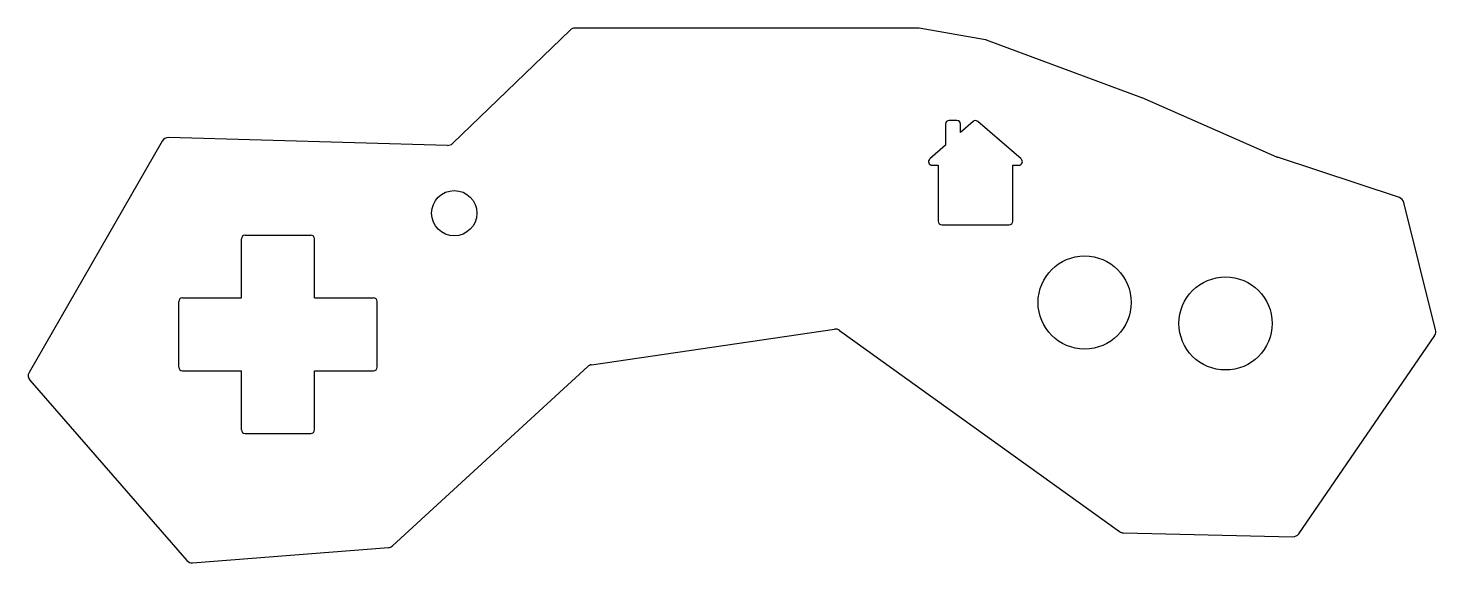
# Model space of a CAD drawing. Header units: inches. Extents: x -3.12 to 3.09, y -1.17 to 1.2.
import ezdxf

# ---------------------------------------------------------------- set-up
doc = ezdxf.new("R2010")
doc.units = ezdxf.units.IN
doc.header["$MEASUREMENT"] = 0

msp = doc.modelspace()

# ---------------------------------------------------------------- linework, layer by layer
at = {"color": 7, "linetype": 'Continuous', "lineweight": 25}
for p, q in [((-0.7272, 1.1876), (-1.2468, 0.6865)), ((0.8071, 1.196), (-0.7063, 1.196)), ((1.1048, 1.1448), (0.8122, 1.1955)), ((1.7949, 0.8886), (1.1101, 1.1433)), ((2.3907, 0.6267), (1.7965, 0.8879)), ((0.9291, 0.7725), (0.9291, 0.6788)), ((0.9793, 0.7881), (0.9448, 0.7881)), ((1.0505, 0.7839), (0.9949, 0.7358)), ((0.9949, 0.7358), (0.9949, 0.7725)), ((1.2624, 0.6181), (1.0709, 0.7839)), ((-2.5271, 0.6975), (-3.1148, -0.3241)), ((-1.2685, 0.6781), (-2.5002, 0.7125)), ((0.9291, 0.6788), (0.859, 0.6181)), ((2.9314, 0.4477), (2.3934, 0.6257)), ((0.8693, 0.5907), (0.8962, 0.5907)), ((0.8962, 0.5907), (0.8962, 0.3431)), ((1.2252, 0.5907), (1.2522, 0.5907)), ((1.2252, 0.3431), (1.2252, 0.5907)), ((3.0912, -0.1365), (2.9511, 0.4265)), ((0.9119, 0.3275), (1.2096, 0.3275)), ((-2.1776, 0.005), (-2.1776, 0.2658)), ((-2.1619, 0.2815), (-1.8712, 0.2815)), ((-1.8556, 0.005), (-1.8556, 0.2658)), ((-2.4384, 0.005), (-2.1776, 0.005)), ((-1.8556, 0.005), (-1.5947, 0.005)), ((-2.4541, -0.3014), (-2.4541, -0.0107)), ((-1.5791, -0.3014), (-1.5791, -0.0107)), ((-0.634, -0.2904), (0.439, -0.1334)), ((0.4609, -0.1387), (1.6965, -1.0273)), ((2.487, -1.0366), (3.0869, -0.1607)), ((-1.5114, -1.0899), (-0.65, -0.298)), ((-3.1115, -0.3587), (-2.4184, -1.155)), ((-2.4384, -0.317), (-2.1776, -0.317)), ((-2.1776, -0.5779), (-2.1776, -0.317)), ((-1.8556, -0.317), (-1.5947, -0.317)), ((-1.8556, -0.5779), (-1.8556, -0.317)), ((-2.1619, -0.5935), (-1.8712, -0.5935)), ((1.7134, -1.033), (2.4616, -1.0497)), ((-2.3935, -1.1652), (-1.5294, -1.0977))]:
    msp.add_line(p, q, dxfattribs=at)
for centre, radius in [((-1.2388, 0.3788), 0.1), ((1.5426, -0.0155), 0.2055), ((2.1642, -0.1081), 0.2055)]:
    msp.add_circle(centre, radius, dxfattribs=at)
for centre, radius, start, end in [((-0.7063, 1.166), 0.03, 90, 133.95703), ((0.8071, 1.166), 0.03, 80.15825, 90), ((1.0997, 1.1152), 0.03, 69.59234, 80.15825), ((1.7844, 0.8605), 0.03, 66.26802, 69.59234), ((0.9448, 0.7725), 0.0156, 90, 180), ((0.9793, 0.7725), 0.0156, 0, 90), ((1.0607, 0.7721), 0.0156, 49.11439, 130.88309), ((-2.5011, 0.6825), 0.03, 88.39969, 150.08565), ((-1.2676, 0.7081), 0.03, 268.39969, 313.95697), ((2.4028, 0.6541), 0.03, 246.26802, 251.69891), ((0.8693, 0.6063), 0.0156, 130.88043, 270), ((1.2522, 0.6063), 0.0156, 270, 49.11439), ((2.922, 0.4192), 0.03, 13.97668, 71.69891), ((0.9119, 0.3431), 0.0156, 180, 270), ((1.2096, 0.3431), 0.0156, 270, 0), ((-2.1619, 0.2658), 0.0156, 90, 180), ((-1.8712, 0.2658), 0.0156, 0, 90), ((-2.4384, -0.0107), 0.0156, 90, 180), ((-1.5947, -0.0107), 0.0156, 0, 90), ((0.4434, -0.163), 0.03, 54.27686, 98.32564), ((3.0621, -0.1437), 0.03, 325.5968, 13.97668), ((-2.4384, -0.3014), 0.0156, 180, 270), ((-1.5947, -0.3014), 0.0156, 270, 0), ((-0.6297, -0.3201), 0.03, 98.32564, 132.59146), ((-3.0888, -0.3391), 0.03, 150.08563, 221.0374), ((-2.1619, -0.5779), 0.0156, 180, 270), ((-1.8712, -0.5779), 0.0156, 270, 0), ((1.714, -1.003), 0.03, 234.27689, 268.72279), ((2.4622, -1.0197), 0.03, 268.72279, 325.5968), ((-1.5317, -1.0678), 0.03, 274.46334, 312.5915), ((-2.3958, -1.1353), 0.03, 221.0374, 274.46334)]:
    msp.add_arc(centre, radius, start, end, dxfattribs=at)

doc.saveas('drawing.dxf')
